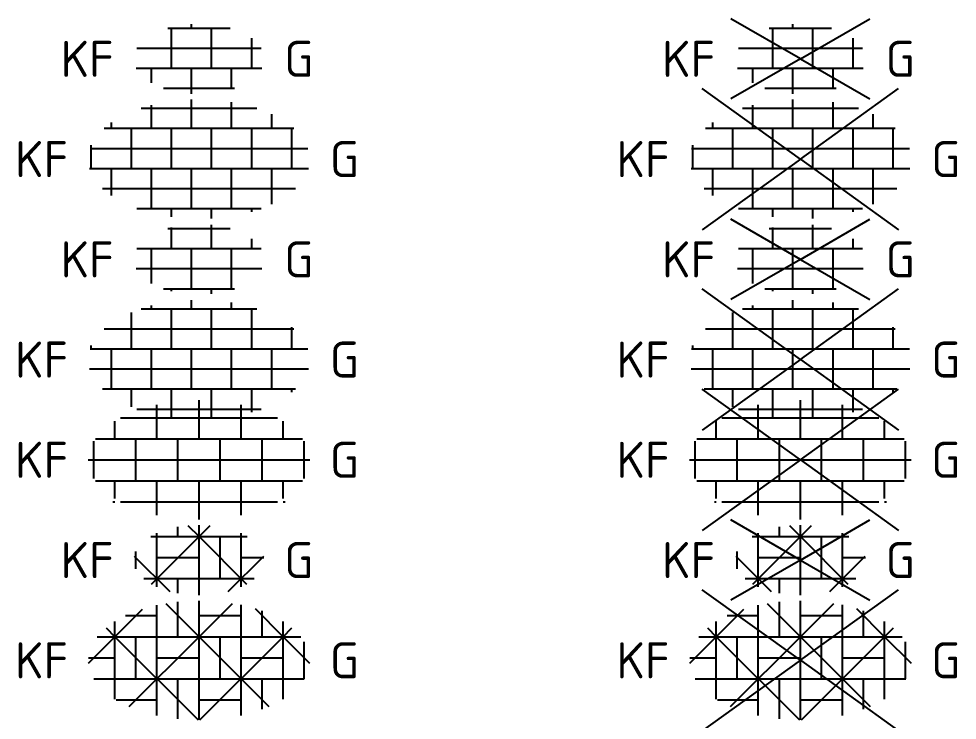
# Model space of a CAD drawing. Header units: metres. Extents: x 3187 to 3249, y 2220 to 2393.
# Drawn here: x 3186.81 to 3196.17, y 2263.66 to 2270.66 of the extents above; entities that cross this region are included whole.
import ezdxf
from ezdxf.enums import TextEntityAlignment as Align

# ---------------------------------------------------------------- set-up
doc = ezdxf.new("R2010")
doc.units = ezdxf.units.M
doc.layers.add('V-WE-VH-OPENVERHARDING_STRAATBAKSTEEN-S', color=90, linetype='Continuous', lineweight=25)
doc.styles.add('NLCS-ISO', font='NLCS-ISO.ttf')

# ---------------------------------------------------------------- blocks, each defined once
blk = doc.blocks.new('SVH-BSS_KEIFORMAAT_BLOK_STREEP-SO')
for p, q in [((-1.659, 2.838), (0, 1.178)), ((-1.05, 1.178), (-1.05, 2.921)), ((0, 1.178), (0, 2.975)), ((0, 1.178), (1.665, 2.843)), ((-4.2, 1.178), (-2.82, 2.558)), ((-2.1, 1.178), (-2.1, 2.752)), ((2.1, 1.178), (2.1, 2.763)), ((2.797, 2.581), (4.2, 1.178)), ((3.15, 1.178), (3.15, 2.466)), ((-4.2, 1.178), (-4.2, 1.933)), ((-3.661, 2.228), (-2.1, 2.228)), ((0, 2.228), (2.1, 2.228)), ((4.2, 1.178), (4.2, 1.933)), ((-4.638, 1.616), (-4.2, 1.178)), ((4.2, 1.178), (4.638, 1.616)), ((-5.519, -0.141), (-4.2, 1.178)), ((-5.073, 1.178), (-4.2, 1.178)), ((-4.2, -1.933), (-4.2, 1.178)), ((-4.2, 1.178), (-0.047, -2.975)), ((-4.2, 1.178), (0, 1.178)), ((-3.486, -2.308), (0, 1.178)), ((-3.15, -0.922), (-3.15, 1.178)), ((-2.1, -2.752), (-2.1, 1.178)), ((0, -2.975), (0, 1.178)), ((0, 1.178), (3.486, -2.308)), ((0, 1.178), (4.2, 1.178)), ((0.047, -2.975), (4.2, 1.178)), ((1.05, -0.922), (1.05, 1.178)), ((2.1, -2.752), (2.1, 1.178)), ((4.2, -1.933), (4.2, 1.178)), ((4.2, 1.178), (5.519, -0.141)), ((4.2, 1.178), (5.073, 1.178)), ((5.25, -0.922), (5.25, 0.927)), ((-5.52, 0.128), (-4.2, 0.128)), ((-2.1, 0.128), (0, 0.128)), ((2.1, 0.128), (4.2, 0.128)), ((-5.253, -0.922), (-4.2, -0.922)), ((-5.25, -0.927), (-5.25, -0.922)), ((-4.2, -0.922), (0, -0.922)), ((-1.05, -2.921), (-1.05, -0.922)), ((0, -0.922), (4.2, -0.922)), ((3.15, -2.444), (3.15, -0.922)), ((4.2, -0.922), (5.253, -0.922)), ((-4.137, -1.972), (-2.1, -1.972)), ((0, -1.972), (2.1, -1.972))]:
    blk.add_line(p, q)
at = {"style": 'NLCS-ISO'}
blk.add_attdef('FORMAAT', text='', height=1.8, dxfattribs=at).set_placement((-6.525, 0), align=Align.MIDDLE_RIGHT)
blk.add_attdef('KLEUR', text='', height=1.8, dxfattribs=at).set_placement((6.525, 0), align=Align.MIDDLE_LEFT)
at = {"style": 'NLCS-ISO', "flags": 1}
blk.add_attdef('FUNCTIE', text='', height=1.8, dxfattribs=at).set_placement((0, -3.975), align=Align.TOP_CENTER)
blk = doc.blocks.new('SVH-BSS_KEIFORMAAT_BLOK_STREEP_KL-SO')
for p, q in [((-1.05, 1.174), (-1.05, 1.656)), ((-0.552, 1.726), (0, 1.174)), ((0, 1.174), (0, 1.75)), ((0, 1.174), (0.552, 1.726)), ((-2.409, 1.174), (0, 1.174)), ((-2.371, -1.197), (0, 1.174)), ((-2.1, 1.174), (-2.1, 1.336)), ((-2.1, -1.336), (-2.1, 1.174)), ((0, -1.75), (0, 1.174)), ((0, 1.174), (2.371, -1.197)), ((0, 1.174), (2.409, 1.174)), ((1.05, -0.926), (1.05, 1.174)), ((2.1, 1.174), (2.1, 1.336)), ((2.1, -1.336), (2.1, 1.174)), ((-3.228, 0.203), (-1.463, -1.563)), ((-3.15, -0.431), (-3.15, 0.431)), ((-2.1, 0.124), (0, 0.124)), ((1.463, -1.563), (3.228, 0.203)), ((2.1, 0.124), (3.242, 0.124)), ((-2.758, -0.926), (0, -0.926)), ((-1.05, -1.656), (-1.05, -0.926)), ((0, -0.926), (2.758, -0.926))]:
    blk.add_line(p, q)
at = {"style": 'NLCS-ISO'}
blk.add_attdef('FORMAAT', text='', height=1.8, dxfattribs=at).set_placement((-4.25, 0), align=Align.MIDDLE_RIGHT)
blk.add_attdef('KLEUR', text='', height=1.8, dxfattribs=at).set_placement((4.25, 0), align=Align.MIDDLE_LEFT)
at = {"style": 'NLCS-ISO', "flags": 1}
blk.add_attdef('FUNCTIE', text='', height=1.8, dxfattribs=at).set_placement((0, -2.75), align=Align.TOP_CENTER)
blk = doc.blocks.new('SVH-BSS_KEIFORMAAT_DUBBEL-SO')
for p, q in [((0, 1.05), (0, 2.975)), ((-2.1, 1.05), (-2.1, 2.752)), ((2.1, 1.05), (2.1, 2.752)), ((-4.2, 1.05), (-4.2, 1.933)), ((-3.914, 2.1), (0, 2.1)), ((0, 2.1), (3.914, 2.1)), ((4.2, 1.05), (4.2, 1.933)), ((-5.169, 1.05), (-4.2, 1.05)), ((-4.2, 1.05), (0, 1.05)), ((-3.15, -1.05), (-3.15, 1.05)), ((-1.05, -1.05), (-1.05, 1.05)), ((0, 1.05), (4.2, 1.05)), ((1.05, -1.05), (1.05, 1.05)), ((3.15, -1.05), (3.15, 1.05)), ((4.2, 1.05), (5.169, 1.05)), ((-5.25, -0.927), (-5.25, 0.927)), ((5.25, -0.927), (5.25, 0.927)), ((-5.525, 0), (-4.2, 0)), ((-4.2, 0), (0, 0)), ((0, 0), (4.2, 0)), ((4.2, 0), (5.525, 0)), ((-5.169, -1.05), (-4.2, -1.05)), ((-4.2, -1.933), (-4.2, -1.05)), ((-4.2, -1.05), (0, -1.05)), ((-2.1, -2.752), (-2.1, -1.05)), ((0, -2.975), (0, -1.05)), ((0, -1.05), (4.2, -1.05)), ((2.1, -2.752), (2.1, -1.05)), ((4.2, -1.933), (4.2, -1.05)), ((4.2, -1.05), (5.169, -1.05)), ((-4.29, -2.1), (-4.2, -2.1)), ((-3.914, -2.1), (0, -2.1)), ((0, -2.1), (3.914, -2.1)), ((4.2, -2.1), (4.292, -2.1))]:
    blk.add_line(p, q)
at = {"style": 'NLCS-ISO'}
blk.add_attdef('FORMAAT', text='', height=1.8, dxfattribs=at).set_placement((-6.525, 0), align=Align.MIDDLE_RIGHT)
blk.add_attdef('KLEUR', text='', height=1.8, dxfattribs=at).set_placement((6.525, 0), align=Align.MIDDLE_LEFT)
at = {"style": 'NLCS-ISO', "flags": 1}
blk.add_attdef('FUNCTIE', text='', height=1.8, dxfattribs=at).set_placement((0, -3.975), align=Align.TOP_CENTER)
blk = doc.blocks.new('SVH-BSS_KEIFORMAAT_DUBBEL_01-SO')
for p, q in [((-0.372, 2.536), (-0.372, 2.966)), ((1.628, 2.536), (1.628, 2.847)), ((-3.372, 0.536), (-3.372, 2.357)), ((-2.89, 2.536), (2.89, 2.536)), ((-2.372, 2.536), (-2.372, 2.699)), ((-1.372, 0.536), (-1.372, 2.536)), ((0.628, 0.536), (0.628, 2.536)), ((2.628, 0.536), (2.628, 2.536)), ((-4.732, 1.536), (4.732, 1.536)), ((4.628, 0.536), (4.628, 1.625)), ((-5.435, 0.536), (5.435, 0.536)), ((-5.372, 0.536), (-5.372, 0.696)), ((-4.372, -1.464), (-4.372, 0.536)), ((-2.372, -1.464), (-2.372, 0.536)), ((-0.372, -1.464), (-0.372, 0.536)), ((1.628, -1.464), (1.628, 0.536)), ((3.628, -1.464), (3.628, 0.536)), ((-5.457, -0.464), (5.457, -0.464)), ((-4.809, -1.464), (4.809, -1.464)), ((-3.372, -2.357), (-3.372, -1.464)), ((-1.372, -2.884), (-1.372, -1.464)), ((0.628, -2.954), (0.628, -1.464)), ((2.628, -2.617), (2.628, -1.464)), ((4.628, -1.625), (4.628, -1.464)), ((-3.095, -2.464), (3.095, -2.464))]:
    blk.add_line(p, q)
at = {"style": 'NLCS-ISO'}
blk.add_attdef('FORMAAT', text='', height=1.8, dxfattribs=at).set_placement((-6.525, 0), align=Align.MIDDLE_RIGHT)
blk.add_attdef('KLEUR', text='', height=1.8, dxfattribs=at).set_placement((6.525, 0), align=Align.MIDDLE_LEFT)
at = {"style": 'NLCS-ISO', "flags": 1}
blk.add_attdef('FUNCTIE', text='', height=1.8, dxfattribs=at).set_placement((0, -3.975), align=Align.TOP_CENTER)
blk = doc.blocks.new('SVH-BSS_KEIFORMAAT_DUBBEL_01_KL-SO')
for p, q in [((-1.559, 1.536), (1.559, 1.536)), ((-1.372, 0.536), (-1.372, 1.587)), ((0.628, 0.536), (0.628, 1.717)), ((2.628, 0.536), (2.628, 1.029)), ((-3.094, 0.536), (3.094, 0.536)), ((-2.372, -1.197), (-2.372, 0.536)), ((-0.372, -1.464), (-0.372, 0.536)), ((1.628, -1.464), (1.628, 0.536)), ((-3.133, -0.464), (3.133, -0.464)), ((-1.779, -1.464), (1.779, -1.464)), ((-1.372, -1.587), (-1.372, -1.464)), ((0.628, -1.717), (0.628, -1.464))]:
    blk.add_line(p, q)
at = {"style": 'NLCS-ISO'}
blk.add_attdef('FORMAAT', text='', height=1.8, dxfattribs=at).set_placement((-4.25, 0), align=Align.MIDDLE_RIGHT)
blk.add_attdef('KLEUR', text='', height=1.8, dxfattribs=at).set_placement((4.25, 0), align=Align.MIDDLE_LEFT)
at = {"style": 'NLCS-ISO', "flags": 1}
blk.add_attdef('FUNCTIE', text='', height=1.8, dxfattribs=at).set_placement((0, -2.75), align=Align.TOP_CENTER)
blk = doc.blocks.new('SVH-BSS_KEIFORMAAT_DUBBEL_02-SO')
for p, q in [((-0.372, 1.536), (-0.372, 2.966)), ((1.628, 1.536), (1.628, 2.847)), ((-2.89, 2.536), (2.89, 2.536)), ((-2.372, 1.536), (-2.372, 2.687)), ((3.628, 1.536), (3.628, 2.244)), ((-4.732, 1.536), (4.732, 1.536)), ((-4.372, 1.536), (-4.372, 1.819)), ((-3.372, -0.464), (-3.372, 1.536)), ((-1.372, -0.464), (-1.372, 1.536)), ((0.628, -0.464), (0.628, 1.536)), ((2.628, -0.464), (2.628, 1.536)), ((4.628, -0.464), (4.628, 1.536)), ((-5.435, 0.536), (5.435, 0.536)), ((-5.372, -0.464), (-5.372, 0.696)), ((-5.457, -0.464), (5.457, -0.464)), ((-4.372, -1.819), (-4.372, -0.464)), ((-2.372, -2.464), (-2.372, -0.464)), ((-0.372, -2.464), (-0.372, -0.464)), ((1.628, -2.464), (1.628, -0.464)), ((3.628, -2.244), (3.628, -0.464)), ((-4.809, -1.464), (4.809, -1.464)), ((-3.095, -2.464), (3.095, -2.464)), ((-1.372, -2.884), (-1.372, -2.464)), ((0.628, -2.954), (0.628, -2.464)), ((2.628, -2.633), (2.628, -2.464))]:
    blk.add_line(p, q)
at = {"style": 'NLCS-ISO'}
blk.add_attdef('FORMAAT', text='', height=1.8, dxfattribs=at).set_placement((-6.525, 0), align=Align.MIDDLE_RIGHT)
blk.add_attdef('KLEUR', text='', height=1.8, dxfattribs=at).set_placement((6.525, 0), align=Align.MIDDLE_LEFT)
at = {"style": 'NLCS-ISO', "flags": 1}
blk.add_attdef('FUNCTIE', text='', height=1.8, dxfattribs=at).set_placement((0, -3.975), align=Align.TOP_CENTER)
blk = doc.blocks.new('SVH-BSS_KEIFORMAAT_DUBBEL_02_KL-SO')
for p, q in [((-1.559, 1.536), (1.559, 1.536)), ((-1.372, -0.464), (-1.372, 1.536)), ((-0.372, 1.536), (-0.372, 1.739)), ((0.628, -0.464), (0.628, 1.536)), ((2.628, -0.464), (2.628, 1.029)), ((-3.094, 0.536), (3.094, 0.536)), ((-3.133, -0.464), (3.133, -0.464)), ((-2.372, -1.197), (-2.372, -0.464)), ((-0.372, -1.739), (-0.372, -0.464)), ((1.628, -1.514), (1.628, -0.464)), ((-1.779, -1.464), (1.779, -1.464))]:
    blk.add_line(p, q)
at = {"style": 'NLCS-ISO'}
blk.add_attdef('FORMAAT', text='', height=1.8, dxfattribs=at).set_placement((-4.25, 0), align=Align.MIDDLE_RIGHT)
blk.add_attdef('KLEUR', text='', height=1.8, dxfattribs=at).set_placement((4.25, 0), align=Align.MIDDLE_LEFT)
at = {"style": 'NLCS-ISO', "flags": 1}
blk.add_attdef('FUNCTIE', text='', height=1.8, dxfattribs=at).set_placement((0, -2.75), align=Align.TOP_CENTER)
blk = doc.blocks.new('V-SVH-BSS_KEIFORMAAT_BLOK_STREEP-SO')
for p, q in [((0, 0), (-4.895, 3.524)), ((0, 0), (4.895, 3.524)), ((-1.659, 2.838), (0, 1.178)), ((-1.05, 1.178), (-1.05, 2.921)), ((0, 1.178), (0, 2.975)), ((0, 1.178), (1.665, 2.843)), ((-4.2, 1.178), (-2.82, 2.558)), ((-2.1, 1.178), (-2.1, 2.752)), ((2.1, 1.178), (2.1, 2.763)), ((2.797, 2.581), (4.2, 1.178)), ((3.15, 1.178), (3.15, 2.466)), ((-4.2, 1.178), (-4.2, 1.933)), ((-3.661, 2.228), (-2.1, 2.228)), ((0, 2.228), (2.1, 2.228)), ((4.2, 1.178), (4.2, 1.933)), ((-4.638, 1.616), (-4.2, 1.178)), ((4.2, 1.178), (4.638, 1.616)), ((-5.519, -0.141), (-4.2, 1.178)), ((-5.073, 1.178), (-4.2, 1.178)), ((-4.2, -1.933), (-4.2, 1.178)), ((-4.2, 1.178), (-0.047, -2.975)), ((-4.2, 1.178), (0, 1.178)), ((-3.486, -2.308), (0, 1.178)), ((-3.15, -0.922), (-3.15, 1.178)), ((-2.1, -2.752), (-2.1, 1.178)), ((0, -2.975), (0, 1.178)), ((0, 1.178), (3.486, -2.308)), ((0, 1.178), (4.2, 1.178)), ((0.047, -2.975), (4.2, 1.178)), ((1.05, -0.922), (1.05, 1.178)), ((2.1, -2.752), (2.1, 1.178)), ((4.2, -1.933), (4.2, 1.178)), ((4.2, 1.178), (5.519, -0.141)), ((4.2, 1.178), (5.073, 1.178)), ((5.25, -0.922), (5.25, 0.927)), ((-5.52, 0.128), (-4.2, 0.128)), ((0, 0), (-4.895, -3.524)), ((-2.1, 0.128), (0, 0.128)), ((0, 0), (4.895, -3.524)), ((2.1, 0.128), (4.2, 0.128)), ((-5.253, -0.922), (-4.2, -0.922)), ((-5.25, -0.927), (-5.25, -0.922)), ((-4.2, -0.922), (0, -0.922)), ((-1.05, -2.921), (-1.05, -0.922)), ((0, -0.922), (4.2, -0.922)), ((3.15, -2.444), (3.15, -0.922)), ((4.2, -0.922), (5.253, -0.922)), ((-4.137, -1.972), (-2.1, -1.972)), ((0, -1.972), (2.1, -1.972))]:
    blk.add_line(p, q)
at = {"style": 'NLCS-ISO'}
blk.add_attdef('FORMAAT', text='', height=1.8, dxfattribs=at).set_placement((-6.525, 0), align=Align.MIDDLE_RIGHT)
blk.add_attdef('KLEUR', text='', height=1.8, dxfattribs=at).set_placement((6.525, 0), align=Align.MIDDLE_LEFT)
at = {"style": 'NLCS-ISO', "flags": 1}
blk.add_attdef('FUNCTIE', text='', height=1.8, dxfattribs=at).set_placement((0, -3.975), align=Align.TOP_CENTER)
blk = doc.blocks.new('V-SVH-BSS_KEIFORMAAT_BLOK_STREEP_KL-SO')
for p, q in [((0, 0), (-3.464, 2)), ((0, 0), (3.464, 2)), ((-1.05, 1.174), (-1.05, 1.656)), ((-0.552, 1.726), (0, 1.174)), ((0, 1.174), (0, 1.75)), ((0, 1.174), (0.552, 1.726)), ((-2.409, 1.174), (0, 1.174)), ((-2.371, -1.197), (0, 1.174)), ((-2.1, 1.174), (-2.1, 1.336)), ((-2.1, -1.336), (-2.1, 1.174)), ((0, -1.75), (0, 1.174)), ((0, 1.174), (2.371, -1.197)), ((0, 1.174), (2.409, 1.174)), ((1.05, -0.926), (1.05, 1.174)), ((2.1, 1.174), (2.1, 1.336)), ((2.1, -1.336), (2.1, 1.174)), ((0, 0), (-3.464, -2)), ((-3.228, 0.203), (-1.463, -1.563)), ((-3.15, -0.431), (-3.15, 0.431)), ((-2.1, 0.124), (0, 0.124)), ((0, 0), (3.464, -2)), ((1.463, -1.563), (3.228, 0.203)), ((2.1, 0.124), (3.242, 0.124)), ((-2.758, -0.926), (0, -0.926)), ((-1.05, -1.656), (-1.05, -0.926)), ((0, -0.926), (2.758, -0.926))]:
    blk.add_line(p, q)
at = {"style": 'NLCS-ISO'}
blk.add_attdef('FORMAAT', text='', height=1.8, dxfattribs=at).set_placement((-4.25, 0), align=Align.MIDDLE_RIGHT)
blk.add_attdef('KLEUR', text='', height=1.8, dxfattribs=at).set_placement((4.25, 0), align=Align.MIDDLE_LEFT)
at = {"style": 'NLCS-ISO', "flags": 1}
blk.add_attdef('FUNCTIE', text='', height=1.8, dxfattribs=at).set_placement((0, -2.75), align=Align.TOP_CENTER)
blk = doc.blocks.new('V-SVH-BSS_KEIFORMAAT_DUBBEL-SO')
for p, q in [((0, 0), (-4.895, 3.524)), ((0, 0), (4.895, 3.524)), ((0, 1.05), (0, 2.975)), ((-2.1, 1.05), (-2.1, 2.752)), ((2.1, 1.05), (2.1, 2.752)), ((-4.2, 1.05), (-4.2, 1.933)), ((-3.914, 2.1), (0, 2.1)), ((0, 2.1), (3.914, 2.1)), ((4.2, 1.05), (4.2, 1.933)), ((-5.169, 1.05), (-4.2, 1.05)), ((-4.2, 1.05), (0, 1.05)), ((-3.15, -1.05), (-3.15, 1.05)), ((-1.05, -1.05), (-1.05, 1.05)), ((0, 1.05), (4.2, 1.05)), ((1.05, -1.05), (1.05, 1.05)), ((3.15, -1.05), (3.15, 1.05)), ((4.2, 1.05), (5.169, 1.05)), ((-5.25, -0.927), (-5.25, 0.927)), ((5.25, -0.927), (5.25, 0.927)), ((-5.525, 0), (-4.2, 0)), ((0, 0), (-4.895, -3.524)), ((-4.2, 0), (0, 0)), ((0, 0), (4.2, 0)), ((0, 0), (4.895, -3.524)), ((4.2, 0), (5.525, 0)), ((-5.169, -1.05), (-4.2, -1.05)), ((-4.2, -1.933), (-4.2, -1.05)), ((-4.2, -1.05), (0, -1.05)), ((-2.1, -2.752), (-2.1, -1.05)), ((0, -2.975), (0, -1.05)), ((0, -1.05), (4.2, -1.05)), ((2.1, -2.752), (2.1, -1.05)), ((4.2, -1.933), (4.2, -1.05)), ((4.2, -1.05), (5.169, -1.05)), ((-4.29, -2.1), (-4.2, -2.1)), ((-3.914, -2.1), (0, -2.1)), ((0, -2.1), (3.914, -2.1)), ((4.2, -2.1), (4.292, -2.1))]:
    blk.add_line(p, q)
at = {"style": 'NLCS-ISO'}
blk.add_attdef('FORMAAT', text='', height=1.8, dxfattribs=at).set_placement((-6.525, 0), align=Align.MIDDLE_RIGHT)
blk.add_attdef('KLEUR', text='', height=1.8, dxfattribs=at).set_placement((6.525, 0), align=Align.MIDDLE_LEFT)
at = {"style": 'NLCS-ISO', "flags": 1}
blk.add_attdef('FUNCTIE', text='', height=1.8, dxfattribs=at).set_placement((0, -3.975), align=Align.TOP_CENTER)
blk = doc.blocks.new('V-SVH-BSS_KEIFORMAAT_DUBBEL_01-SO')
for p, q in [((0, 0), (-4.895, 3.524)), ((0, 0), (4.895, 3.524)), ((-0.372, 2.536), (-0.372, 2.966)), ((1.628, 2.536), (1.628, 2.847)), ((-3.372, 0.536), (-3.372, 2.357)), ((-2.89, 2.536), (2.89, 2.536)), ((-2.372, 2.536), (-2.372, 2.699)), ((-1.372, 0.536), (-1.372, 2.536)), ((0.628, 0.536), (0.628, 2.536)), ((2.628, 0.536), (2.628, 2.536)), ((-4.732, 1.536), (4.732, 1.536)), ((4.628, 0.536), (4.628, 1.625)), ((-5.435, 0.536), (5.435, 0.536)), ((-5.372, 0.536), (-5.372, 0.696)), ((-4.372, -1.464), (-4.372, 0.536)), ((-2.372, -1.464), (-2.372, 0.536)), ((-0.372, -1.464), (-0.372, 0.536)), ((1.628, -1.464), (1.628, 0.536)), ((3.628, -1.464), (3.628, 0.536)), ((0, 0), (-4.895, -3.524)), ((0, 0), (4.895, -3.524)), ((-5.457, -0.464), (5.457, -0.464)), ((-4.809, -1.464), (4.809, -1.464)), ((-3.372, -2.357), (-3.372, -1.464)), ((-1.372, -2.884), (-1.372, -1.464)), ((0.628, -2.954), (0.628, -1.464)), ((2.628, -2.617), (2.628, -1.464)), ((4.628, -1.625), (4.628, -1.464)), ((-3.095, -2.464), (3.095, -2.464))]:
    blk.add_line(p, q)
at = {"style": 'NLCS-ISO'}
blk.add_attdef('FORMAAT', text='', height=1.8, dxfattribs=at).set_placement((-6.525, 0), align=Align.MIDDLE_RIGHT)
blk.add_attdef('KLEUR', text='', height=1.8, dxfattribs=at).set_placement((6.525, 0), align=Align.MIDDLE_LEFT)
at = {"style": 'NLCS-ISO', "flags": 1}
blk.add_attdef('FUNCTIE', text='', height=1.8, dxfattribs=at).set_placement((0, -3.975), align=Align.TOP_CENTER)
blk = doc.blocks.new('V-SVH-BSS_KEIFORMAAT_DUBBEL_01_KL-SO')
for p, q in [((0, 0), (-3.464, 2)), ((0, 0), (3.464, 2)), ((-1.559, 1.536), (1.559, 1.536)), ((-1.372, 0.536), (-1.372, 1.587)), ((0.628, 0.536), (0.628, 1.717)), ((2.628, 0.536), (2.628, 1.029)), ((-3.094, 0.536), (3.094, 0.536)), ((-2.372, -1.197), (-2.372, 0.536)), ((-0.372, -1.464), (-0.372, 0.536)), ((1.628, -1.464), (1.628, 0.536)), ((0, 0), (-3.464, -2)), ((0, 0), (3.464, -2)), ((-3.133, -0.464), (3.133, -0.464)), ((-1.779, -1.464), (1.779, -1.464)), ((-1.372, -1.587), (-1.372, -1.464)), ((0.628, -1.717), (0.628, -1.464))]:
    blk.add_line(p, q)
at = {"style": 'NLCS-ISO'}
blk.add_attdef('FORMAAT', text='', height=1.8, dxfattribs=at).set_placement((-4.25, 0), align=Align.MIDDLE_RIGHT)
blk.add_attdef('KLEUR', text='', height=1.8, dxfattribs=at).set_placement((4.25, 0), align=Align.MIDDLE_LEFT)
at = {"style": 'NLCS-ISO', "flags": 1}
blk.add_attdef('FUNCTIE', text='', height=1.8, dxfattribs=at).set_placement((0, -2.75), align=Align.TOP_CENTER)
blk = doc.blocks.new('V-SVH-BSS_KEIFORMAAT_DUBBEL_02-SO')
for p, q in [((0, 0), (-4.895, 3.524)), ((0, 0), (4.895, 3.524)), ((-0.372, 1.536), (-0.372, 2.966)), ((1.628, 1.536), (1.628, 2.847)), ((-2.89, 2.536), (2.89, 2.536)), ((-2.372, 1.536), (-2.372, 2.687)), ((3.628, 1.536), (3.628, 2.244)), ((-4.732, 1.536), (4.732, 1.536)), ((-4.372, 1.536), (-4.372, 1.819)), ((-3.372, -0.464), (-3.372, 1.536)), ((-1.372, -0.464), (-1.372, 1.536)), ((0.628, -0.464), (0.628, 1.536)), ((2.628, -0.464), (2.628, 1.536)), ((4.628, -0.464), (4.628, 1.536)), ((-5.435, 0.536), (5.435, 0.536)), ((-5.372, -0.464), (-5.372, 0.696)), ((0, 0), (-4.895, -3.524)), ((0, 0), (4.895, -3.524)), ((-5.457, -0.464), (5.457, -0.464)), ((-4.372, -1.819), (-4.372, -0.464)), ((-2.372, -2.464), (-2.372, -0.464)), ((-0.372, -2.464), (-0.372, -0.464)), ((1.628, -2.464), (1.628, -0.464)), ((3.628, -2.244), (3.628, -0.464)), ((-4.809, -1.464), (4.809, -1.464)), ((-3.095, -2.464), (3.095, -2.464)), ((-1.372, -2.884), (-1.372, -2.464)), ((0.628, -2.954), (0.628, -2.464)), ((2.628, -2.633), (2.628, -2.464))]:
    blk.add_line(p, q)
at = {"style": 'NLCS-ISO'}
blk.add_attdef('FORMAAT', text='', height=1.8, dxfattribs=at).set_placement((-6.525, 0), align=Align.MIDDLE_RIGHT)
blk.add_attdef('KLEUR', text='', height=1.8, dxfattribs=at).set_placement((6.525, 0), align=Align.MIDDLE_LEFT)
at = {"style": 'NLCS-ISO', "flags": 1}
blk.add_attdef('FUNCTIE', text='', height=1.8, dxfattribs=at).set_placement((0, -3.975), align=Align.TOP_CENTER)
blk = doc.blocks.new('V-SVH-BSS_KEIFORMAAT_DUBBEL_02_KL-SO')
for p, q in [((0, 0), (-3.464, 2)), ((0, 0), (3.464, 2)), ((-1.559, 1.536), (1.559, 1.536)), ((-1.372, -0.464), (-1.372, 1.536)), ((-0.372, 1.536), (-0.372, 1.739)), ((0.628, -0.464), (0.628, 1.536)), ((2.628, -0.464), (2.628, 1.029)), ((-3.094, 0.536), (3.094, 0.536)), ((0, 0), (-3.464, -2)), ((0, 0), (3.464, -2)), ((-3.133, -0.464), (3.133, -0.464)), ((-2.372, -1.197), (-2.372, -0.464)), ((-0.372, -1.739), (-0.372, -0.464)), ((1.628, -1.514), (1.628, -0.464)), ((-1.779, -1.464), (1.779, -1.464))]:
    blk.add_line(p, q)
at = {"style": 'NLCS-ISO'}
blk.add_attdef('FORMAAT', text='', height=1.8, dxfattribs=at).set_placement((-4.25, 0), align=Align.MIDDLE_RIGHT)
blk.add_attdef('KLEUR', text='', height=1.8, dxfattribs=at).set_placement((4.25, 0), align=Align.MIDDLE_LEFT)
at = {"style": 'NLCS-ISO', "flags": 1}
blk.add_attdef('FUNCTIE', text='', height=1.8, dxfattribs=at).set_placement((0, -2.75), align=Align.TOP_CENTER)

msp = doc.modelspace()

# ---------------------------------------------------------------- block references
at = {"layer": 'V-WE-VH-OPENVERHARDING_STRAATBAKSTEEN-S', "xscale": 0.2, "yscale": 0.2, "zscale": 0.2}
for name, p in [('V-SVH-BSS_KEIFORMAAT_DUBBEL_02_KL-SO', (3194.6077, 2270.2596)), ('SVH-BSS_KEIFORMAAT_DUBBEL_02_KL-SO', (3188.6077, 2270.2596)), ('V-SVH-BSS_KEIFORMAAT_DUBBEL_02-SO', (3194.6077, 2269.2596)), ('SVH-BSS_KEIFORMAAT_DUBBEL_02-SO', (3188.6077, 2269.2596)), ('SVH-BSS_KEIFORMAAT_DUBBEL_01_KL-SO', (3188.6077, 2268.2596)), ('V-SVH-BSS_KEIFORMAAT_DUBBEL_01_KL-SO', (3194.6077, 2268.2596)), ('V-SVH-BSS_KEIFORMAAT_DUBBEL_01-SO', (3194.6077, 2267.2596)), ('SVH-BSS_KEIFORMAAT_DUBBEL_01-SO', (3188.6077, 2267.2596)), ('V-SVH-BSS_KEIFORMAAT_DUBBEL-SO', (3194.6077, 2266.2596)), ('SVH-BSS_KEIFORMAAT_DUBBEL-SO', (3188.6077, 2266.2596)), ('SVH-BSS_KEIFORMAAT_BLOK_STREEP_KL-SO', (3188.6077, 2265.2596)), ('V-SVH-BSS_KEIFORMAAT_BLOK_STREEP_KL-SO', (3194.6077, 2265.2596)), ('V-SVH-BSS_KEIFORMAAT_BLOK_STREEP-SO', (3194.6077, 2264.2596)), ('SVH-BSS_KEIFORMAAT_BLOK_STREEP-SO', (3188.6077, 2264.2596))]:
    msp.add_blockref(name, p, dxfattribs=at).add_auto_attribs({'FORMAAT': 'KF', 'KLEUR': 'G'})

doc.saveas('drawing.dxf')
